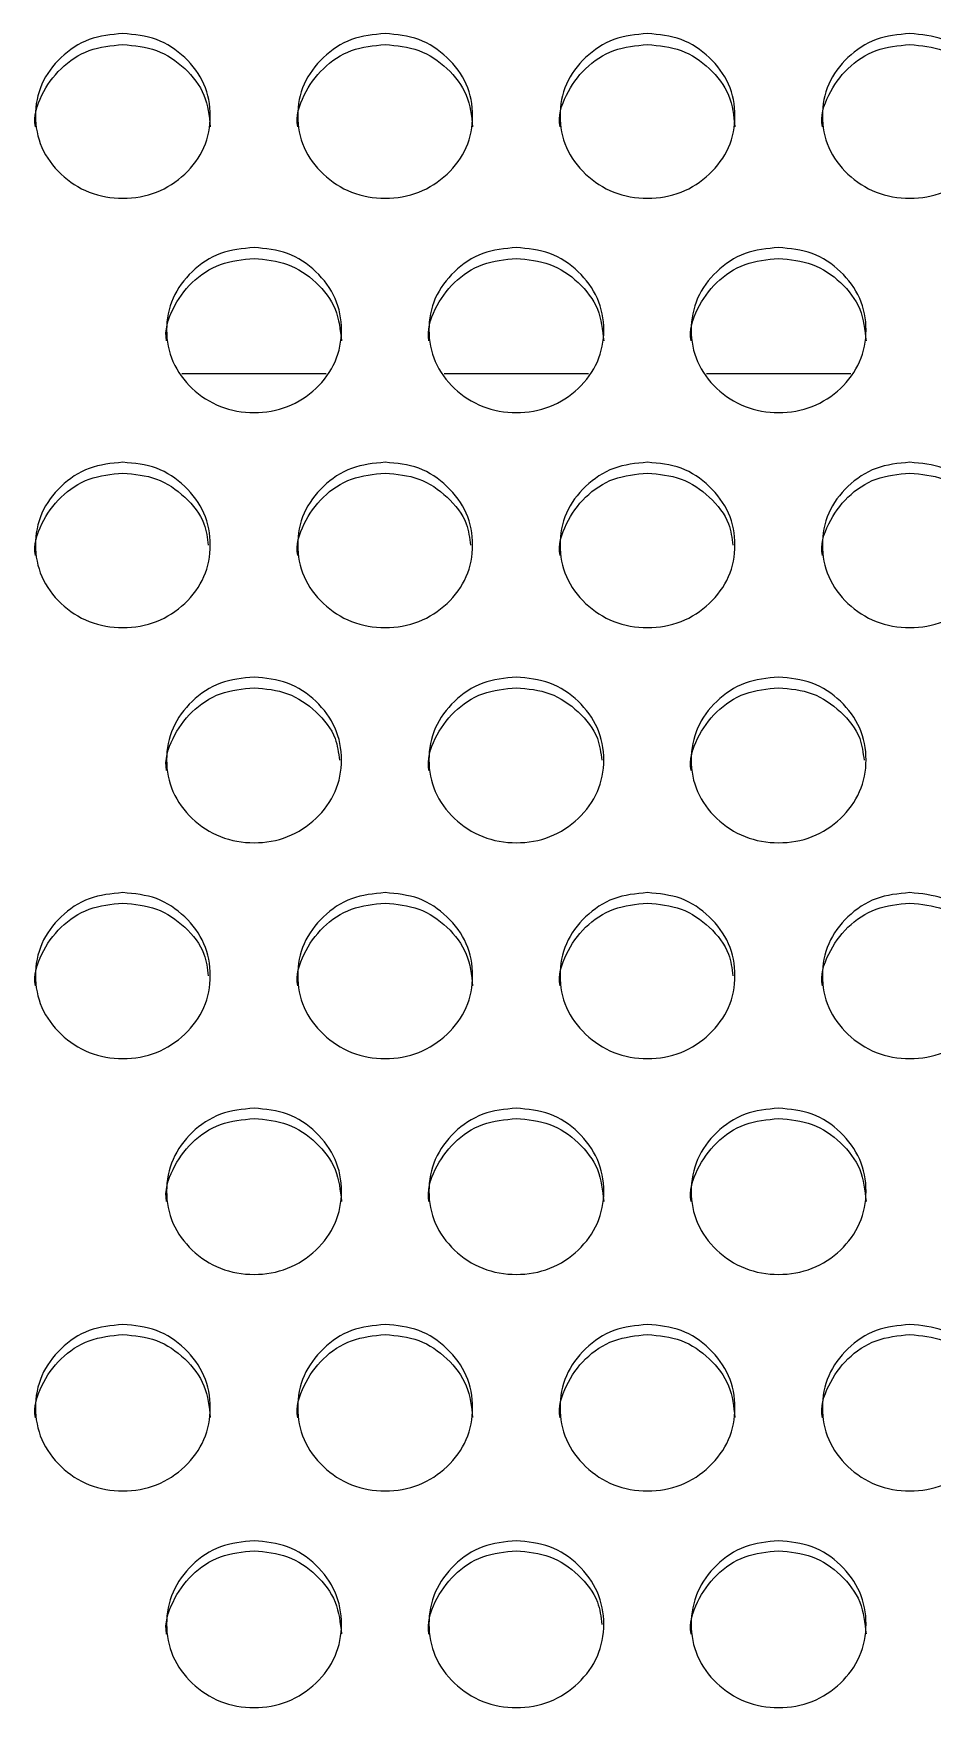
# Model space of a CAD drawing. Header units: millimetres. Extents: x 0.6 to 29.2, y 0.5 to 20.5.
# Drawn here: x 12.507 to 12.782, y 11.54 to 12.05 of the extents above; entities that cross this region are included whole.
import ezdxf

# ---------------------------------------------------------------- set-up
doc = ezdxf.new("R2010")
doc.units = ezdxf.units.MM

msp = doc.modelspace()

# ---------------------------------------------------------------- linework, layer by layer
for p, q in [((12.5967, 11.94654), (12.55267, 11.94654)), ((12.6767, 11.94654), (12.63267, 11.94654)), ((12.7567, 11.94654), (12.71267, 11.94654))]:
    msp.add_line(p, q)
for points, knots in [([(12.50802, 12.02192), (12.50802, 12.02192), (12.50742, 12.02515), (12.50954, 12.0319), (12.51531, 12.04004), (12.52417, 12.04601), (12.53118, 12.04669), (12.53468, 12.04703)], [0, 0, 0, 0, 0.000442, 0.250487, 0.500135, 0.74991, 1, 1, 1, 1]), ([(12.53468, 12.05041), (12.53819, 12.05008), (12.54521, 12.04941), (12.55397, 12.04343), (12.56011, 12.03523), (12.56197, 12.02529), (12.56011, 12.01538), (12.55398, 12.00711), (12.54522, 12.00133), (12.53468, 11.99957), (12.52415, 12.00133), (12.51538, 12.00711), (12.50926, 12.01537), (12.5074, 12.0253), (12.50926, 12.03523), (12.51539, 12.04343), (12.52415, 12.04939), (12.53117, 12.05007), (12.53468, 12.05041)], [0, 0, 0, 0, 0.062438, 0.124974, 0.18753, 0.249981, 0.312541, 0.374985, 0.437549, 0.499994, 0.562545, 0.624998, 0.687554, 0.750005, 0.812564, 0.875012, 0.937473, 1, 1, 1, 1]), ([(12.53468, 12.04703), (12.53819, 12.0467), (12.54522, 12.04603), (12.55393, 12.04006), (12.56027, 12.03187), (12.56099, 12.02526), (12.56135, 12.02196)], [0, 0, 0, 0, 0.249965, 0.500265, 0.750584, 1, 1, 1, 1]), ([(12.58802, 12.02192), (12.58802, 12.02192), (12.58734, 12.02513), (12.58957, 12.03191), (12.5953, 12.04004), (12.60417, 12.04601), (12.61118, 12.04669), (12.61468, 12.04703)], [0, 0, 0, 0, 0.000444, 0.250489, 0.50013, 0.749912, 1, 1, 1, 1]), ([(12.61468, 12.05041), (12.61819, 12.05008), (12.62521, 12.04941), (12.63397, 12.04343), (12.64011, 12.03523), (12.64197, 12.02529), (12.64011, 12.01538), (12.63398, 12.00711), (12.62522, 12.00133), (12.61468, 11.99957), (12.60415, 12.00133), (12.59538, 12.00711), (12.58926, 12.01537), (12.5874, 12.0253), (12.58926, 12.03523), (12.59538, 12.04343), (12.60415, 12.04939), (12.61117, 12.05007), (12.61468, 12.05041)], [0, 0, 0, 0, 0.062436, 0.124973, 0.18753, 0.249981, 0.312541, 0.374986, 0.437548, 0.499992, 0.562546, 0.624997, 0.687553, 0.750005, 0.812564, 0.87501, 0.937473, 1, 1, 1, 1]), ([(12.61468, 12.04703), (12.61819, 12.0467), (12.62522, 12.04603), (12.63393, 12.04006), (12.64027, 12.03187), (12.64099, 12.02526), (12.64135, 12.02196)], [0, 0, 0, 0, 0.2499567, 0.5002647, 0.7505852, 1, 1, 1, 1]), ([(12.66802, 12.02192), (12.66802, 12.02192), (12.66734, 12.02513), (12.66957, 12.03191), (12.6753, 12.04004), (12.68417, 12.04601), (12.69118, 12.04669), (12.69468, 12.04703)], [0, 0, 0, 0, 0.000444, 0.250485, 0.500131, 0.749904, 1, 1, 1, 1]), ([(12.69468, 12.05041), (12.69819, 12.05008), (12.70521, 12.04941), (12.71397, 12.04343), (12.72011, 12.03523), (12.72197, 12.02529), (12.72011, 12.01538), (12.71398, 12.00711), (12.70522, 12.00133), (12.69468, 11.99957), (12.68415, 12.00133), (12.67538, 12.00711), (12.66926, 12.01537), (12.6674, 12.0253), (12.66926, 12.03523), (12.67538, 12.04343), (12.68415, 12.04939), (12.69117, 12.05007), (12.69468, 12.05041)], [0, 0, 0, 0, 0.062436, 0.1249712, 0.1875281, 0.249979, 0.3125389, 0.3749827, 0.4375472, 0.4999915, 0.5625426, 0.6249958, 0.6875516, 0.7500031, 0.812562, 0.8750095, 0.9374706, 1, 1, 1, 1]), ([(12.69468, 12.04703), (12.69819, 12.0467), (12.70522, 12.04603), (12.71393, 12.04006), (12.72027, 12.03187), (12.72099, 12.02526), (12.72135, 12.02196)], [0, 0, 0, 0, 0.2499582, 0.5002599, 0.7505819, 1, 1, 1, 1]), ([(12.74802, 12.02192), (12.74802, 12.02192), (12.74734, 12.02513), (12.74957, 12.03191), (12.7553, 12.04004), (12.76417, 12.04601), (12.77118, 12.04669), (12.77468, 12.04703)], [0, 0, 0, 0, 0.000444, 0.2504891, 0.5001367, 0.7499114, 1, 1, 1, 1]), ([(12.77468, 12.05041), (12.77819, 12.05008), (12.78521, 12.04941), (12.79397, 12.04343), (12.80011, 12.03523), (12.80197, 12.02529), (12.80011, 12.01538), (12.79398, 12.00711), (12.78522, 12.00133), (12.77468, 11.99957), (12.76415, 12.00133), (12.75538, 12.00711), (12.74926, 12.01537), (12.74739, 12.0253), (12.74926, 12.03523), (12.75539, 12.04343), (12.76415, 12.04939), (12.77117, 12.05007), (12.77468, 12.05041)], [0, 0, 0, 0, 0.062438, 0.124973, 0.18753, 0.249981, 0.312541, 0.374985, 0.437549, 0.499993, 0.562547, 0.624998, 0.687553, 0.750005, 0.812565, 0.875012, 0.937473, 1, 1, 1, 1]), ([(12.77468, 12.04703), (12.77819, 12.0467), (12.78522, 12.04603), (12.79393, 12.04006), (12.80027, 12.03187), (12.80099, 12.02526), (12.80135, 12.02196)], [0, 0, 0, 0, 0.249965, 0.500265, 0.750584, 1, 1, 1, 1]), ([(12.54802, 11.95662), (12.54802, 11.95663), (12.54735, 11.95986), (12.54957, 11.96663), (12.5553, 11.97479), (12.56417, 11.98077), (12.57118, 11.98145), (12.57468, 11.98179)], [0, 0, 0, 0, 0.000447, 0.250486, 0.500129, 0.749904, 1, 1, 1, 1]), ([(12.57468, 11.98512), (12.57819, 11.98478), (12.58521, 11.98411), (12.59397, 11.97812), (12.60011, 11.96991), (12.60197, 11.95995), (12.60011, 11.95002), (12.59398, 11.94174), (12.58522, 11.93595), (12.57468, 11.93419), (12.56415, 11.93595), (12.55538, 11.94174), (12.54926, 11.95002), (12.5474, 11.95996), (12.54926, 11.96991), (12.55538, 11.97812), (12.56415, 11.98409), (12.57117, 11.98478), (12.57468, 11.98512)], [0, 0, 0, 0, 0.062436, 0.124973, 0.18753, 0.24998, 0.312539, 0.374984, 0.437548, 0.499993, 0.562543, 0.624997, 0.687551, 0.750003, 0.812562, 0.875009, 0.937471, 1, 1, 1, 1]), ([(12.57468, 11.98179), (12.57819, 11.98145), (12.58522, 11.98078), (12.59393, 11.9748), (12.60027, 11.96659), (12.60099, 11.95997), (12.60135, 11.95667)], [0, 0, 0, 0, 0.249957, 0.500263, 0.750582, 1, 1, 1, 1]), ([(12.62802, 11.95662), (12.62802, 11.95663), (12.62742, 11.95987), (12.62953, 11.96662), (12.63531, 11.97479), (12.64417, 11.98077), (12.65118, 11.98145), (12.65468, 11.98179)], [0, 0, 0, 0, 0.0004451, 0.2504866, 0.5001328, 0.7499104, 1, 1, 1, 1]), ([(12.65468, 11.98512), (12.65819, 11.98478), (12.66521, 11.98411), (12.67397, 11.97812), (12.68011, 11.96991), (12.68197, 11.95995), (12.68011, 11.95002), (12.67398, 11.94174), (12.66522, 11.93595), (12.65468, 11.93419), (12.64415, 11.93595), (12.63538, 11.94174), (12.62926, 11.95002), (12.6274, 11.95996), (12.62926, 11.96991), (12.63539, 11.97812), (12.64415, 11.98409), (12.65117, 11.98478), (12.65468, 11.98512)], [0, 0, 0, 0, 0.0624385, 0.1249735, 0.1875308, 0.2499813, 0.3125408, 0.3749847, 0.4375489, 0.4999933, 0.5625442, 0.6249978, 0.6875535, 0.7500053, 0.8125645, 0.8750114, 0.937473, 1, 1, 1, 1]), ([(12.65468, 11.98179), (12.65819, 11.98145), (12.66522, 11.98078), (12.67393, 11.9748), (12.68027, 11.96659), (12.68099, 11.95997), (12.68135, 11.95667)], [0, 0, 0, 0, 0.2499651, 0.5002628, 0.7505813, 1, 1, 1, 1]), ([(12.70802, 11.95662), (12.70802, 11.95663), (12.70735, 11.95986), (12.70957, 11.96663), (12.7153, 11.97479), (12.72417, 11.98077), (12.73118, 11.98145), (12.73468, 11.98179)], [0, 0, 0, 0, 0.000447, 0.250486, 0.500129, 0.749904, 1, 1, 1, 1]), ([(12.73468, 11.98512), (12.73819, 11.98478), (12.74521, 11.98411), (12.75397, 11.97812), (12.76011, 11.96991), (12.76197, 11.95995), (12.76011, 11.95002), (12.75398, 11.94174), (12.74522, 11.93595), (12.73468, 11.93419), (12.72415, 11.93595), (12.71538, 11.94174), (12.70926, 11.95002), (12.7074, 11.95996), (12.70926, 11.96991), (12.71538, 11.97812), (12.72415, 11.98409), (12.73117, 11.98478), (12.73468, 11.98512)], [0, 0, 0, 0, 0.062436, 0.124973, 0.18753, 0.24998, 0.31254, 0.374985, 0.437547, 0.499991, 0.562544, 0.624997, 0.687552, 0.750004, 0.812563, 0.875009, 0.937471, 1, 1, 1, 1]), ([(12.73468, 11.98179), (12.73819, 11.98145), (12.74522, 11.98078), (12.75393, 11.9748), (12.76027, 11.96659), (12.76099, 11.95997), (12.76135, 11.95667)], [0, 0, 0, 0, 0.249957, 0.500263, 0.750582, 1, 1, 1, 1]), ([(12.53468, 11.91961), (12.53819, 11.91927), (12.54521, 11.9186), (12.55397, 11.9126), (12.56011, 11.90437), (12.56197, 11.8944), (12.56011, 11.88444), (12.55398, 11.87615), (12.54522, 11.87035), (12.53468, 11.86858), (12.52415, 11.87035), (12.51538, 11.87615), (12.50926, 11.88444), (12.5074, 11.8944), (12.50926, 11.90437), (12.51539, 11.9126), (12.52415, 11.91858), (12.53117, 11.91927), (12.53468, 11.91961)], [0, 0, 0, 0, 0.062438, 0.124974, 0.187531, 0.249981, 0.312541, 0.374986, 0.43755, 0.499994, 0.562545, 0.624998, 0.687555, 0.750006, 0.812565, 0.875011, 0.937473, 1, 1, 1, 1]), ([(12.61468, 11.91961), (12.61819, 11.91927), (12.62521, 11.9186), (12.63397, 11.9126), (12.64011, 11.90437), (12.64197, 11.8944), (12.64011, 11.88444), (12.63398, 11.87615), (12.62522, 11.87035), (12.61468, 11.86858), (12.60415, 11.87035), (12.59538, 11.87615), (12.58926, 11.88444), (12.5874, 11.8944), (12.58926, 11.90437), (12.59538, 11.9126), (12.60415, 11.91858), (12.61117, 11.91927), (12.61468, 11.91961)], [0, 0, 0, 0, 0.062436, 0.124973, 0.187531, 0.249981, 0.31254, 0.374986, 0.437548, 0.499992, 0.562546, 0.624997, 0.687553, 0.750005, 0.812564, 0.875009, 0.937473, 1, 1, 1, 1]), ([(12.69468, 11.91961), (12.69819, 11.91927), (12.70521, 11.9186), (12.71397, 11.9126), (12.72011, 11.90437), (12.72197, 11.8944), (12.72011, 11.88444), (12.71398, 11.87615), (12.70522, 11.87035), (12.69468, 11.86858), (12.68415, 11.87035), (12.67538, 11.87615), (12.66926, 11.88444), (12.6674, 11.8944), (12.66926, 11.90437), (12.67538, 11.9126), (12.68415, 11.91858), (12.69117, 11.91927), (12.69468, 11.91961)], [0, 0, 0, 0, 0.062436, 0.124971, 0.187529, 0.249979, 0.312539, 0.374983, 0.437547, 0.499991, 0.562542, 0.624995, 0.687552, 0.750004, 0.812562, 0.875009, 0.937471, 1, 1, 1, 1]), ([(12.77468, 11.91961), (12.77819, 11.91927), (12.78521, 11.9186), (12.79397, 11.9126), (12.80011, 11.90437), (12.80197, 11.8944), (12.80011, 11.88444), (12.79398, 11.87615), (12.78522, 11.87035), (12.77468, 11.86858), (12.76415, 11.87035), (12.75538, 11.87615), (12.74926, 11.88444), (12.74739, 11.8944), (12.74926, 11.90437), (12.75539, 11.9126), (12.76415, 11.91858), (12.77117, 11.91927), (12.77468, 11.91961)], [0, 0, 0, 0, 0.062438, 0.124973, 0.187531, 0.249981, 0.31254, 0.374985, 0.437549, 0.499993, 0.562546, 0.624997, 0.687554, 0.750006, 0.812565, 0.875011, 0.937473, 1, 1, 1, 1]), ([(12.50802, 11.89112), (12.50802, 11.89112), (12.50742, 11.89437), (12.50953, 11.90114), (12.51531, 11.90931), (12.52417, 11.9153), (12.53118, 11.91599), (12.53468, 11.91633)], [0, 0, 0, 0, 0.000445, 0.25049, 0.500137, 0.74991, 1, 1, 1, 1]), ([(12.53468, 11.91633), (12.5382, 11.91599), (12.54524, 11.91533), (12.55388, 11.90931), (12.55975, 11.90204), (12.56044, 11.89651), (12.56071, 11.89428)], [0, 0, 0, 0, 0.271948, 0.5442594, 0.8165928, 1, 1, 1, 1]), ([(12.58802, 11.89112), (12.58802, 11.89112), (12.58735, 11.89435), (12.58957, 11.90114), (12.5953, 11.90931), (12.60417, 11.9153), (12.61118, 11.91599), (12.61468, 11.91633)], [0, 0, 0, 0, 0.000447, 0.250492, 0.500133, 0.749912, 1, 1, 1, 1]), ([(12.61468, 11.91633), (12.6182, 11.91599), (12.62524, 11.91533), (12.63388, 11.90931), (12.63975, 11.90204), (12.64044, 11.89651), (12.64071, 11.89428)], [0, 0, 0, 0, 0.271939, 0.54426, 0.816594, 1, 1, 1, 1]), ([(12.66802, 11.89112), (12.66802, 11.89112), (12.66735, 11.89435), (12.66957, 11.90114), (12.6753, 11.90931), (12.68417, 11.9153), (12.69118, 11.91599), (12.69468, 11.91633)], [0, 0, 0, 0, 0.000447, 0.250489, 0.500134, 0.749903, 1, 1, 1, 1]), ([(12.69468, 11.91633), (12.6982, 11.91599), (12.70524, 11.91533), (12.71388, 11.90931), (12.71975, 11.90204), (12.72044, 11.89651), (12.72071, 11.89428)], [0, 0, 0, 0, 0.271941, 0.544255, 0.816591, 1, 1, 1, 1]), ([(12.74802, 11.89112), (12.74802, 11.89112), (12.74735, 11.89435), (12.74957, 11.90114), (12.7553, 11.90931), (12.76417, 11.9153), (12.77118, 11.91599), (12.77468, 11.91633)], [0, 0, 0, 0, 0.000447, 0.250492, 0.500139, 0.749911, 1, 1, 1, 1]), ([(12.77468, 11.91633), (12.7782, 11.91599), (12.78524, 11.91533), (12.79388, 11.90931), (12.79975, 11.90204), (12.80044, 11.89651), (12.80071, 11.89428)], [0, 0, 0, 0, 0.271948, 0.5442594, 0.8165928, 1, 1, 1, 1]), ([(12.57468, 11.85408), (12.57819, 11.85374), (12.58521, 11.85307), (12.59397, 11.84705), (12.60011, 11.83881), (12.60197, 11.82882), (12.60011, 11.81885), (12.59398, 11.81054), (12.58522, 11.80473), (12.57468, 11.80296), (12.56415, 11.80473), (12.55538, 11.81054), (12.54926, 11.81885), (12.5474, 11.82882), (12.54926, 11.83881), (12.55538, 11.84705), (12.56415, 11.85305), (12.57117, 11.85373), (12.57468, 11.85408)], [0, 0, 0, 0, 0.062436, 0.124973, 0.18753, 0.24998, 0.312539, 0.374985, 0.437549, 0.499993, 0.562544, 0.624997, 0.687551, 0.750004, 0.812563, 0.875009, 0.937471, 1, 1, 1, 1]), ([(12.65468, 11.85408), (12.65819, 11.85374), (12.66521, 11.85307), (12.67397, 11.84705), (12.68011, 11.83881), (12.68197, 11.82882), (12.68011, 11.81885), (12.67398, 11.81054), (12.66522, 11.80473), (12.65468, 11.80296), (12.64415, 11.80473), (12.63538, 11.81054), (12.62926, 11.81885), (12.6274, 11.82882), (12.62926, 11.83881), (12.63539, 11.84705), (12.64415, 11.85305), (12.65117, 11.85373), (12.65468, 11.85408)], [0, 0, 0, 0, 0.062438, 0.124974, 0.187531, 0.249981, 0.312541, 0.374985, 0.43755, 0.499994, 0.562545, 0.624998, 0.687554, 0.750006, 0.812565, 0.875011, 0.937473, 1, 1, 1, 1]), ([(12.73468, 11.85408), (12.73819, 11.85374), (12.74521, 11.85307), (12.75397, 11.84705), (12.76011, 11.83881), (12.76197, 11.82882), (12.76011, 11.81885), (12.75398, 11.81054), (12.74522, 11.80473), (12.73468, 11.80296), (12.72415, 11.80473), (12.71538, 11.81054), (12.70926, 11.81885), (12.7074, 11.82882), (12.70926, 11.83881), (12.71538, 11.84705), (12.72415, 11.85305), (12.73117, 11.85373), (12.73468, 11.85408)], [0, 0, 0, 0, 0.062436, 0.124973, 0.18753, 0.24998, 0.31254, 0.374985, 0.437547, 0.499991, 0.562544, 0.624997, 0.687552, 0.750004, 0.812563, 0.875009, 0.937471, 1, 1, 1, 1]), ([(12.54802, 11.82559), (12.54802, 11.82559), (12.54735, 11.82884), (12.54957, 11.83563), (12.5553, 11.84382), (12.56417, 11.84982), (12.57118, 11.8505), (12.57468, 11.85084)], [0, 0, 0, 0, 0.000445, 0.250483, 0.50013, 0.749903, 1, 1, 1, 1]), ([(12.57468, 11.85084), (12.5782, 11.85051), (12.58524, 11.84984), (12.59388, 11.84381), (12.59976, 11.83652), (12.60045, 11.83096), (12.60073, 11.82871)], [0, 0, 0, 0, 0.271538, 0.543458, 0.815395, 1, 1, 1, 1]), ([(12.62802, 11.82559), (12.62802, 11.82559), (12.62742, 11.82885), (12.62953, 11.83562), (12.63531, 11.84382), (12.64417, 11.84982), (12.65118, 11.8505), (12.65468, 11.85084)], [0, 0, 0, 0, 0.000444, 0.250484, 0.500134, 0.74991, 1, 1, 1, 1]), ([(12.65468, 11.85084), (12.6582, 11.85051), (12.66524, 11.84984), (12.67388, 11.84381), (12.67976, 11.83652), (12.68045, 11.83096), (12.68073, 11.82871)], [0, 0, 0, 0, 0.271548, 0.543459, 0.815395, 1, 1, 1, 1]), ([(12.70802, 11.82559), (12.70802, 11.82559), (12.70735, 11.82884), (12.70957, 11.83563), (12.7153, 11.84382), (12.72417, 11.84982), (12.73118, 11.8505), (12.73468, 11.85084)], [0, 0, 0, 0, 0.000445, 0.250483, 0.50013, 0.749903, 1, 1, 1, 1]), ([(12.73468, 11.85084), (12.7382, 11.85051), (12.74524, 11.84984), (12.75388, 11.84381), (12.75976, 11.83652), (12.76045, 11.83096), (12.76073, 11.82871)], [0, 0, 0, 0, 0.271538, 0.543458, 0.815395, 1, 1, 1, 1]), ([(12.53468, 11.78833), (12.53819, 11.78799), (12.54521, 11.78732), (12.55397, 11.7813), (12.56011, 11.77304), (12.56197, 11.76303), (12.56011, 11.75304), (12.55398, 11.74472), (12.54522, 11.73889), (12.53468, 11.73713), (12.52415, 11.7389), (12.51538, 11.74472), (12.50926, 11.75304), (12.5074, 11.76303), (12.50926, 11.77303), (12.51539, 11.78129), (12.52415, 11.7873), (12.53117, 11.78799), (12.53468, 11.78833)], [0, 0, 0, 0, 0.0624384, 0.1249734, 0.1875305, 0.2499813, 0.3125418, 0.3749852, 0.4375498, 0.4999941, 0.5625451, 0.6249987, 0.6875548, 0.7500061, 0.8125641, 0.8750112, 0.937473, 1, 1, 1, 1]), ([(12.61468, 11.78833), (12.61819, 11.78799), (12.62521, 11.78732), (12.63397, 11.7813), (12.64011, 11.77304), (12.64197, 11.76303), (12.64011, 11.75304), (12.63398, 11.74472), (12.62522, 11.73889), (12.61468, 11.73713), (12.60415, 11.7389), (12.59538, 11.74472), (12.58926, 11.75304), (12.5874, 11.76303), (12.58926, 11.77303), (12.59538, 11.78129), (12.60415, 11.7873), (12.61117, 11.78799), (12.61468, 11.78833)], [0, 0, 0, 0, 0.062436, 0.124973, 0.18753, 0.249981, 0.312541, 0.374986, 0.437548, 0.499993, 0.562546, 0.624997, 0.687554, 0.750005, 0.812564, 0.875009, 0.937473, 1, 1, 1, 1]), ([(12.69468, 11.78833), (12.69819, 11.78799), (12.70521, 11.78732), (12.71397, 11.7813), (12.72011, 11.77304), (12.72197, 11.76303), (12.72011, 11.75304), (12.71398, 11.74472), (12.70522, 11.73889), (12.69468, 11.73713), (12.68415, 11.7389), (12.67538, 11.74472), (12.66926, 11.75304), (12.6674, 11.76303), (12.66926, 11.77303), (12.67538, 11.78129), (12.68415, 11.7873), (12.69117, 11.78799), (12.69468, 11.78833)], [0, 0, 0, 0, 0.062436, 0.1249711, 0.1875282, 0.249979, 0.3125394, 0.3749828, 0.4375474, 0.4999917, 0.5625428, 0.6249963, 0.6875524, 0.7500038, 0.8125618, 0.8750089, 0.9374706, 1, 1, 1, 1]), ([(12.77468, 11.78833), (12.77819, 11.78799), (12.78521, 11.78732), (12.79397, 11.7813), (12.80011, 11.77304), (12.80197, 11.76303), (12.80011, 11.75304), (12.79398, 11.74472), (12.78522, 11.73889), (12.77468, 11.73713), (12.76415, 11.7389), (12.75538, 11.74472), (12.74926, 11.75304), (12.74739, 11.76303), (12.74926, 11.77303), (12.75539, 11.78129), (12.76415, 11.7873), (12.77117, 11.78799), (12.77468, 11.78833)], [0, 0, 0, 0, 0.062438, 0.124973, 0.18753, 0.249981, 0.312541, 0.374985, 0.437549, 0.499993, 0.562547, 0.624998, 0.687554, 0.750006, 0.812564, 0.875011, 0.937473, 1, 1, 1, 1]), ([(12.50802, 11.75985), (12.50802, 11.75985), (12.50742, 11.76311), (12.50953, 11.7699), (12.51531, 11.77811), (12.52417, 11.78412), (12.53118, 11.7848), (12.53468, 11.78515)], [0, 0, 0, 0, 0.000444, 0.250486, 0.500133, 0.74991, 1, 1, 1, 1]), ([(12.53468, 11.78515), (12.5382, 11.78481), (12.54524, 11.78414), (12.55388, 11.7781), (12.55976, 11.77078), (12.56046, 11.76519), (12.56074, 11.76292)], [0, 0, 0, 0, 0.27115, 0.542663, 0.8142, 1, 1, 1, 1]), ([(12.58802, 11.75985), (12.58802, 11.75985), (12.58735, 11.76309), (12.58957, 11.76991), (12.5953, 11.77811), (12.60417, 11.78412), (12.61118, 11.7848), (12.61468, 11.78515)], [0, 0, 0, 0, 0.0004453, 0.2504883, 0.5001286, 0.7499119, 1, 1, 1, 1]), ([(12.61468, 11.78515), (12.61819, 11.78481), (12.62522, 11.78414), (12.63393, 11.77812), (12.64027, 11.76987), (12.64099, 11.76321), (12.64135, 11.75989)], [0, 0, 0, 0, 0.249955, 0.500262, 0.750583, 1, 1, 1, 1]), ([(12.66802, 11.75985), (12.66802, 11.75985), (12.66735, 11.76309), (12.66957, 11.76991), (12.6753, 11.77811), (12.68417, 11.78412), (12.69118, 11.7848), (12.69468, 11.78515)], [0, 0, 0, 0, 0.0004453, 0.2504853, 0.5001296, 0.7499038, 1, 1, 1, 1]), ([(12.69468, 11.78515), (12.6982, 11.78481), (12.70524, 11.78414), (12.71388, 11.7781), (12.71976, 11.77078), (12.72046, 11.76519), (12.72074, 11.76292)], [0, 0, 0, 0, 0.2711428, 0.542658, 0.8141983, 1, 1, 1, 1]), ([(12.74802, 11.75985), (12.74802, 11.75985), (12.74735, 11.76309), (12.74957, 11.76991), (12.7553, 11.77811), (12.76417, 11.78412), (12.77118, 11.7848), (12.77468, 11.78515)], [0, 0, 0, 0, 0.000445, 0.250489, 0.500135, 0.749911, 1, 1, 1, 1]), ([(12.77468, 11.78515), (12.7782, 11.78481), (12.78524, 11.78414), (12.79388, 11.7781), (12.79976, 11.77078), (12.80046, 11.76519), (12.80074, 11.76292)], [0, 0, 0, 0, 0.27115, 0.542663, 0.8142, 1, 1, 1, 1]), ([(12.57468, 11.72257), (12.57819, 11.72223), (12.58521, 11.72155), (12.59397, 11.71552), (12.60011, 11.70725), (12.60197, 11.69722), (12.60011, 11.68722), (12.59398, 11.67888), (12.58522, 11.67305), (12.57468, 11.67127), (12.56415, 11.67305), (12.55538, 11.67888), (12.54926, 11.68721), (12.5474, 11.69722), (12.54926, 11.70724), (12.55538, 11.71552), (12.56415, 11.72153), (12.57117, 11.72222), (12.57468, 11.72257)], [0, 0, 0, 0, 0.062436, 0.124973, 0.187531, 0.24998, 0.312539, 0.374985, 0.437549, 0.499993, 0.562544, 0.624997, 0.687551, 0.750003, 0.812562, 0.875009, 0.937471, 1, 1, 1, 1]), ([(12.65468, 11.72257), (12.65819, 11.72223), (12.66521, 11.72155), (12.67397, 11.71552), (12.68011, 11.70725), (12.68197, 11.69722), (12.68011, 11.68722), (12.67398, 11.67888), (12.66522, 11.67305), (12.65468, 11.67127), (12.64415, 11.67305), (12.63538, 11.67888), (12.62926, 11.68721), (12.6274, 11.69722), (12.62926, 11.70724), (12.63539, 11.71552), (12.64415, 11.72153), (12.65117, 11.72222), (12.65468, 11.72257)], [0, 0, 0, 0, 0.062439, 0.124973, 0.187531, 0.249981, 0.312541, 0.374986, 0.437549, 0.499994, 0.562545, 0.624998, 0.687554, 0.750005, 0.812564, 0.875011, 0.937473, 1, 1, 1, 1]), ([(12.73468, 11.72257), (12.73819, 11.72223), (12.74521, 11.72155), (12.75397, 11.71552), (12.76011, 11.70725), (12.76197, 11.69722), (12.76011, 11.68722), (12.75398, 11.67888), (12.74522, 11.67305), (12.73468, 11.67127), (12.72415, 11.67305), (12.71538, 11.67888), (12.70926, 11.68721), (12.7074, 11.69722), (12.70926, 11.70724), (12.71538, 11.71552), (12.72415, 11.72153), (12.73117, 11.72222), (12.73468, 11.72257)], [0, 0, 0, 0, 0.062436, 0.124972, 0.18753, 0.24998, 0.312539, 0.374985, 0.437547, 0.499991, 0.562544, 0.624997, 0.687552, 0.750004, 0.812562, 0.875009, 0.937471, 1, 1, 1, 1]), ([(12.54802, 11.69409), (12.54802, 11.6941), (12.54735, 11.69734), (12.54957, 11.70417), (12.5553, 11.71238), (12.56417, 11.71841), (12.57118, 11.71909), (12.57468, 11.71943)], [0, 0, 0, 0, 0.000445, 0.250484, 0.50013, 0.749903, 1, 1, 1, 1]), ([(12.57468, 11.71943), (12.57819, 11.7191), (12.58522, 11.71842), (12.59393, 11.71239), (12.60027, 11.70413), (12.60099, 11.69746), (12.60135, 11.69413)], [0, 0, 0, 0, 0.249956, 0.500262, 0.750582, 1, 1, 1, 1]), ([(12.62802, 11.69409), (12.62802, 11.6941), (12.62742, 11.69735), (12.62953, 11.70417), (12.63531, 11.71238), (12.64417, 11.7184), (12.65118, 11.71909), (12.65468, 11.71943)], [0, 0, 0, 0, 0.000444, 0.250485, 0.500134, 0.749909, 1, 1, 1, 1]), ([(12.65468, 11.71943), (12.65819, 11.7191), (12.66522, 11.71842), (12.67393, 11.71239), (12.68027, 11.70413), (12.68099, 11.69746), (12.68135, 11.69413)], [0, 0, 0, 0, 0.249964, 0.500262, 0.750581, 1, 1, 1, 1]), ([(12.70802, 11.69409), (12.70802, 11.6941), (12.70735, 11.69734), (12.70957, 11.70417), (12.7153, 11.71238), (12.72417, 11.71841), (12.73118, 11.71909), (12.73468, 11.71943)], [0, 0, 0, 0, 0.000445, 0.250484, 0.50013, 0.749903, 1, 1, 1, 1]), ([(12.73468, 11.71943), (12.73819, 11.7191), (12.74522, 11.71842), (12.75393, 11.71239), (12.76027, 11.70413), (12.76099, 11.69746), (12.76135, 11.69413)], [0, 0, 0, 0, 0.249956, 0.500262, 0.750582, 1, 1, 1, 1]), ([(12.53468, 11.65659), (12.53819, 11.65625), (12.54521, 11.65558), (12.55397, 11.64953), (12.56011, 11.64125), (12.56197, 11.6312), (12.56011, 11.62118), (12.55398, 11.61283), (12.54522, 11.60699), (12.53468, 11.60521), (12.52415, 11.60699), (12.51538, 11.61283), (12.50926, 11.62118), (12.5074, 11.63121), (12.50926, 11.64124), (12.51539, 11.64953), (12.52415, 11.65556), (12.53117, 11.65625), (12.53468, 11.65659)], [0, 0, 0, 0, 0.062438, 0.124973, 0.187531, 0.249982, 0.312541, 0.374985, 0.43755, 0.499994, 0.562545, 0.624998, 0.687554, 0.750006, 0.812564, 0.875011, 0.937473, 1, 1, 1, 1]), ([(12.61468, 11.65659), (12.61819, 11.65625), (12.62521, 11.65558), (12.63397, 11.64953), (12.64011, 11.64125), (12.64197, 11.6312), (12.64011, 11.62118), (12.63398, 11.61283), (12.62522, 11.60699), (12.61468, 11.60521), (12.60415, 11.60699), (12.59538, 11.61283), (12.58926, 11.62118), (12.5874, 11.63121), (12.58926, 11.64124), (12.59538, 11.64953), (12.60415, 11.65556), (12.61117, 11.65625), (12.61468, 11.65659)], [0, 0, 0, 0, 0.062436, 0.124973, 0.187531, 0.249981, 0.31254, 0.374986, 0.437548, 0.499992, 0.562545, 0.624997, 0.687552, 0.750005, 0.812564, 0.875009, 0.937473, 1, 1, 1, 1]), ([(12.69468, 11.65659), (12.69819, 11.65625), (12.70521, 11.65558), (12.71397, 11.64953), (12.72011, 11.64125), (12.72197, 11.6312), (12.72011, 11.62118), (12.71398, 11.61283), (12.70522, 11.60699), (12.69468, 11.60521), (12.68415, 11.60699), (12.67538, 11.61283), (12.66926, 11.62118), (12.6674, 11.63121), (12.66926, 11.64124), (12.67538, 11.64953), (12.68415, 11.65556), (12.69117, 11.65625), (12.69468, 11.65659)], [0, 0, 0, 0, 0.062436, 0.124971, 0.187529, 0.24998, 0.312539, 0.374983, 0.437547, 0.499991, 0.562542, 0.624996, 0.687551, 0.750003, 0.812562, 0.875009, 0.937471, 1, 1, 1, 1]), ([(12.77468, 11.65659), (12.77819, 11.65625), (12.78521, 11.65558), (12.79397, 11.64953), (12.80011, 11.64125), (12.80197, 11.6312), (12.80011, 11.62118), (12.79398, 11.61283), (12.78522, 11.60699), (12.77468, 11.60521), (12.76415, 11.60699), (12.75538, 11.61283), (12.74926, 11.62118), (12.74739, 11.63121), (12.74926, 11.64124), (12.75539, 11.64953), (12.76415, 11.65556), (12.77117, 11.65625), (12.77468, 11.65659)], [0, 0, 0, 0, 0.062438, 0.124973, 0.187531, 0.249982, 0.312541, 0.374985, 0.437549, 0.499993, 0.562546, 0.624998, 0.687553, 0.750005, 0.812564, 0.875011, 0.937473, 1, 1, 1, 1]), ([(12.50802, 11.62812), (12.50802, 11.62813), (12.50742, 11.6314), (12.50953, 11.63821), (12.51531, 11.64644), (12.52417, 11.65248), (12.53118, 11.65316), (12.53468, 11.65351)], [0, 0, 0, 0, 0.000447, 0.250488, 0.500135, 0.749911, 1, 1, 1, 1]), ([(12.53468, 11.65351), (12.53819, 11.65317), (12.54522, 11.6525), (12.55393, 11.64646), (12.56027, 11.63818), (12.56099, 11.6315), (12.56135, 11.62816)], [0, 0, 0, 0, 0.249964, 0.500263, 0.750584, 1, 1, 1, 1]), ([(12.58802, 11.62812), (12.58802, 11.62813), (12.58735, 11.63138), (12.58957, 11.63822), (12.5953, 11.64644), (12.60417, 11.65248), (12.61118, 11.65316), (12.61468, 11.65351)], [0, 0, 0, 0, 0.000448, 0.25049, 0.500131, 0.749913, 1, 1, 1, 1]), ([(12.61468, 11.65351), (12.61819, 11.65317), (12.62522, 11.6525), (12.63393, 11.64646), (12.64027, 11.63818), (12.64099, 11.6315), (12.64135, 11.62816)], [0, 0, 0, 0, 0.249956, 0.500263, 0.750585, 1, 1, 1, 1]), ([(12.66802, 11.62812), (12.66802, 11.62813), (12.66735, 11.63138), (12.66957, 11.63822), (12.6753, 11.64644), (12.68417, 11.65248), (12.69118, 11.65316), (12.69468, 11.65351)], [0, 0, 0, 0, 0.000448, 0.250487, 0.500132, 0.749905, 1, 1, 1, 1]), ([(12.69468, 11.65351), (12.69819, 11.65317), (12.70522, 11.6525), (12.71393, 11.64646), (12.72027, 11.63818), (12.72099, 11.6315), (12.72135, 11.62816)], [0, 0, 0, 0, 0.249957, 0.500258, 0.750581, 1, 1, 1, 1]), ([(12.74802, 11.62812), (12.74802, 11.62813), (12.74735, 11.63138), (12.74957, 11.63822), (12.7553, 11.64644), (12.76417, 11.65248), (12.77118, 11.65316), (12.77468, 11.65351)], [0, 0, 0, 0, 0.000448, 0.25049, 0.500137, 0.749912, 1, 1, 1, 1]), ([(12.77468, 11.65351), (12.77819, 11.65317), (12.78522, 11.6525), (12.79393, 11.64646), (12.80027, 11.63818), (12.80099, 11.6315), (12.80135, 11.62816)], [0, 0, 0, 0, 0.249964, 0.500263, 0.750584, 1, 1, 1, 1]), ([(12.54802, 11.56214), (12.54802, 11.56215), (12.54735, 11.56541), (12.54957, 11.57225), (12.5553, 11.58049), (12.56417, 11.58654), (12.57118, 11.58723), (12.57468, 11.58757)], [0, 0, 0, 0, 0.000448, 0.250488, 0.500131, 0.749904, 1, 1, 1, 1]), ([(12.57468, 11.5906), (12.57819, 11.59027), (12.58521, 11.58959), (12.59397, 11.58353), (12.60011, 11.57523), (12.60197, 11.56517), (12.60011, 11.55514), (12.59398, 11.54677), (12.58522, 11.54092), (12.57468, 11.53914), (12.56415, 11.54092), (12.55538, 11.54677), (12.54926, 11.55513), (12.5474, 11.56518), (12.54926, 11.57523), (12.55538, 11.58353), (12.56415, 11.58957), (12.57117, 11.59026), (12.57468, 11.5906)], [0, 0, 0, 0, 0.062436, 0.124973, 0.187531, 0.249981, 0.31254, 0.374985, 0.437549, 0.499993, 0.562544, 0.624997, 0.687552, 0.750004, 0.812562, 0.875009, 0.937471, 1, 1, 1, 1]), ([(12.57468, 11.58757), (12.57819, 11.58723), (12.58522, 11.58656), (12.59393, 11.58051), (12.60027, 11.57222), (12.60099, 11.56552), (12.60135, 11.56218)], [0, 0, 0, 0, 0.249956, 0.500263, 0.750582, 1, 1, 1, 1]), ([(12.62802, 11.56214), (12.62802, 11.56215), (12.62742, 11.56542), (12.62953, 11.57225), (12.63531, 11.58049), (12.64417, 11.58654), (12.65118, 11.58723), (12.65468, 11.58757)], [0, 0, 0, 0, 0.000446, 0.250489, 0.500134, 0.749911, 1, 1, 1, 1]), ([(12.65468, 11.5906), (12.65819, 11.59027), (12.66521, 11.58959), (12.67397, 11.58353), (12.68011, 11.57523), (12.68197, 11.56517), (12.68011, 11.55514), (12.67398, 11.54677), (12.66522, 11.54092), (12.65468, 11.53914), (12.64415, 11.54092), (12.63538, 11.54677), (12.62926, 11.55513), (12.6274, 11.56518), (12.62926, 11.57523), (12.63539, 11.58353), (12.64415, 11.58957), (12.65117, 11.59026), (12.65468, 11.5906)], [0, 0, 0, 0, 0.062438, 0.124973, 0.187531, 0.249982, 0.312541, 0.374985, 0.437549, 0.499994, 0.562545, 0.624998, 0.687554, 0.750006, 0.812564, 0.875011, 0.937473, 1, 1, 1, 1]), ([(12.65468, 11.58757), (12.6582, 11.58723), (12.66523, 11.58656), (12.67388, 11.58049), (12.67979, 11.57308), (12.68048, 11.56741), (12.68077, 11.56507)], [0, 0, 0, 0, 0.269973, 0.540305, 0.810659, 1, 1, 1, 1]), ([(12.70802, 11.56214), (12.70802, 11.56215), (12.70735, 11.56541), (12.70957, 11.57225), (12.7153, 11.58049), (12.72417, 11.58654), (12.73118, 11.58723), (12.73468, 11.58757)], [0, 0, 0, 0, 0.000448, 0.250488, 0.500131, 0.749904, 1, 1, 1, 1]), ([(12.73468, 11.5906), (12.73819, 11.59027), (12.74521, 11.58959), (12.75397, 11.58353), (12.76011, 11.57523), (12.76197, 11.56517), (12.76011, 11.55514), (12.75398, 11.54677), (12.74522, 11.54092), (12.73468, 11.53914), (12.72415, 11.54092), (12.71538, 11.54677), (12.70926, 11.55513), (12.7074, 11.56518), (12.70926, 11.57523), (12.71538, 11.58353), (12.72415, 11.58957), (12.73117, 11.59026), (12.73468, 11.5906)], [0, 0, 0, 0, 0.062436, 0.124973, 0.187531, 0.249981, 0.31254, 0.374985, 0.437547, 0.499991, 0.562545, 0.624998, 0.687552, 0.750004, 0.812562, 0.875009, 0.937471, 1, 1, 1, 1]), ([(12.73468, 11.58757), (12.73819, 11.58723), (12.74522, 11.58656), (12.75393, 11.58051), (12.76027, 11.57222), (12.76099, 11.56552), (12.76135, 11.56218)], [0, 0, 0, 0, 0.249956, 0.500263, 0.750582, 1, 1, 1, 1])]:
    msp.add_open_spline(points, degree=3, knots=knots)

doc.saveas('drawing.dxf')
